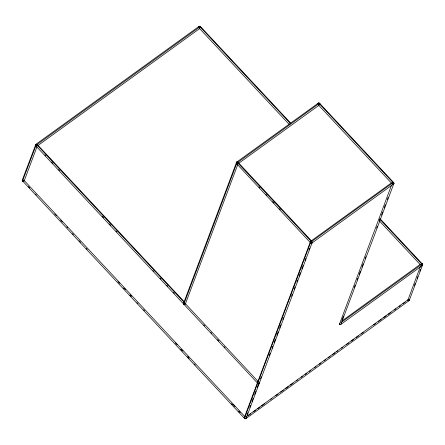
<?xml version="1.0" encoding="UTF-8"?>
<svg xmlns="http://www.w3.org/2000/svg" width="445" height="445" viewBox="0 0 445 445"><rect width="100%" height="100%" fill="white"/><g stroke="black" fill="none" stroke-linecap="round" stroke-linejoin="round"><path stroke-width="0.67" d="M184.236 302.466L36.751 144.675L36.167 144.269L35.45 145.059L37.213 145.387L37.269 144.408L35.811 144.408L22.25 180.181L22.912 180.37L23.296 181.299L22.534 180.915L36.117 145.242L36.167 144.269L36.607 144.224L35.811 144.408L35.45 145.059L35.834 145.988L36.501 146.177L35.811 144.408L198.971 26.433L200.428 26.433L200.812 27.368L200.15 27.178L200.528 26.633L199.766 26.244L198.971 26.433L198.609 27.078L199.327 26.288L200.428 26.433L200.812 27.368M199.327 26.288L200.372 27.412L199.277 27.267L199.327 26.288L200.528 26.633L290.63 123.037M237.814 164.45L185.254 304.291L185.176 303.69L184.458 304.48L183.796 304.291L236.885 163.048L236.94 162.075L237.374 162.03L236.579 162.214L236.223 162.864L236.506 163.593L237.268 163.983L236.579 162.214L318.158 103.223L319.616 103.229L320 104.158L319.616 103.229L318.52 103.084L317.802 103.874L318.158 103.223L318.954 103.04L319.716 103.429L393.697 182.578L393.981 183.312L340.809 324.455L339.351 324.455L391.578 185.059M409.261 299.212L409.55 299.941L409.189 300.592L246.029 418.567L245.234 418.756L244.85 417.822L244.188 417.632L244.572 418.567L246.029 418.567L312.04 242.948L311.5 241.629L236.94 162.075L236.223 162.864L237.986 163.193L238.036 162.214L236.579 162.214L183.774 302.711L183.796 304.291L184.313 304.03L184.458 304.48L183.696 304.091L183.412 303.357L184.13 302.572M257.75 381.86L257.772 383.445M392.935 182.194L393.597 182.378L393.619 183.957L312.04 242.948L311.244 243.131L310.916 241.223L311.5 241.629L312.017 241.368L311.962 242.341L311.244 243.131L310.582 242.948L310.198 242.013L312.401 242.297L311.684 243.087L310.482 242.748L236.506 163.593L237.268 163.983M318.52 103.084L319.566 104.202L318.464 104.063L318.52 103.084L319.716 103.429M245.952 417.966L246.029 418.567L246.391 417.922L245.234 418.756L244.472 418.367L310.482 242.748L311.5 241.629L393.08 182.639L393.597 182.378L393.981 183.312L392.445 183.212L392.496 182.239L393.697 182.578M393.597 182.378L393.619 183.957L392.824 184.147L393.541 183.357L393.08 182.639L319.098 103.49L236.885 163.048M421.977 265.387L422.466 264.085L421.704 263.701L422.366 263.885L422.75 264.82L421.215 264.719L421.265 263.746L422.388 265.47L409.189 300.592L408.393 300.776L409.55 299.941L408.883 299.758M24.091 181.115L37.046 146.639M244.55 416.987L310.315 242.013M247.081 414.584L247.815 412.632M249.773 407.431L250.507 405.478M251.97 401.579L253.194 398.325M254.662 394.42L255.886 391.172M257.349 387.267L258.573 384.013M260.531 378.812L261.265 376.859M269.331 355.394L270.065 353.441M272.023 348.24L272.752 346.288M274.22 342.383L275.444 339.135M276.912 335.23L278.131 331.981M279.599 328.076L280.823 324.822M282.775 319.621L283.51 317.669M291.581 296.203L292.315 294.251M294.267 289.05L295.002 287.097M296.96 281.896L297.694 279.944M299.157 276.039L300.381 272.791M301.849 268.886L303.073 265.632M305.025 260.431L305.76 258.478M308.936 250.023L309.67 248.071M341.866 320.472L343.573 315.922M354.331 287.298L355.066 285.351M357.024 280.144L357.758 278.192M359.221 274.292L360.444 271.038M361.913 267.139L363.137 263.885M365.089 258.679L365.823 256.732M376.581 228.107L377.316 226.16M379.274 220.954L380.002 219.001M381.471 215.102L382.694 211.848M384.163 207.948L385.381 204.694M387.339 199.488L388.073 197.541M420.347 266.566L407.731 300.592M414.395 285.551L415.129 283.599M417.087 278.398L417.822 276.445M419.774 271.244L420.508 269.292M340.453 324.6L339.874 324.194L339.351 324.455L340.809 324.455L422.388 265.47L422.75 264.82L422.366 263.885L340.831 322.731M22.912 180.37L22.534 180.915L244.472 418.367L244.85 417.822M183.796 304.291L183.412 303.357L184.074 303.546L183.696 304.091L184.313 304.03M258.055 382.7L257.677 383.245L258.439 383.629L259.229 383.445L259.591 382.795L259.307 382.06L259.229 383.445L258.439 383.629L259.591 382.795L258.873 383.584M422.088 264.63L422.466 264.085L380.258 218.929M311.684 243.087L312.401 242.297M393.263 184.102L393.981 183.312L393.319 183.123M421.599 265.654L422.311 264.864L422.366 263.885L422.388 265.47L421.599 265.654L422.388 265.47M422.032 265.609L422.75 264.82M36.117 145.242L200.428 26.433M199.277 27.267L199.911 26.694L290.485 123.604M318.464 104.063L319.616 103.229M392.445 183.212L393.08 182.639L392.496 182.239M421.215 264.719L421.849 264.152L379.641 218.996M37.853 145.582L199.888 28.419M238.626 163.387L319.076 105.215M311.122 240.956L391.578 182.784M342.144 320.839L420.347 264.291M246.052 416.843L408.082 299.68M248.555 415.419L250.73 413.844M253.45 411.881L255.625 410.307M257.8 408.733L259.975 407.158M261.604 405.979L264.87 403.621M270.849 399.293L271.94 398.509M275.744 395.755L277.919 394.181M280.639 392.217L283.359 390.248M285.534 388.674L288.254 386.711M290.429 385.136L293.149 383.173M296.415 380.809L297.499 380.024M301.309 377.271L302.394 376.487M305.114 374.518L306.744 373.338M309.464 371.375L310.554 370.585M314.359 367.831L315.989 366.652M319.254 364.294L320.884 363.114M324.149 360.756L325.779 359.577M328.499 357.608L330.129 356.428M332.309 354.854L335.024 352.891M336.659 351.711L337.744 350.921M341.554 348.174L342.639 347.384M346.449 344.63L348.624 343.056M351.344 341.093L353.519 339.518M356.239 337.555L358.414 335.981M361.134 334.011L363.309 332.443M373.639 324.967L375.814 323.398M378.534 321.429L381.254 319.466M383.429 317.891L386.149 315.922M388.324 314.354L391.044 312.384M394.309 310.026L395.939 308.847M399.204 306.488L400.289 305.698M403.009 303.735L405.184 302.161M407.359 300.586L408.449 299.802M37.269 144.408L36.751 144.675L37.213 145.387M22.634 181.115L22.612 179.53L22.968 179.391L22.25 180.181L22.634 181.115L23.151 180.848M238.036 162.214L237.519 162.481L237.986 163.193M244.188 417.632L244.572 418.567L245.089 418.306L245.234 418.756M392.824 184.147L393.619 183.957M408.393 300.776L409.189 300.592L409.111 299.986M35.45 145.059L35.889 145.014M244.572 418.567L245.673 418.712M36.501 146.177L35.739 145.788L257.677 383.245L259.229 383.445L259.157 382.839M23.296 181.299L22.534 180.915L22.25 180.181L22.689 180.136L22.612 179.53M310.866 242.202L312.04 242.948M318.559 105.115L391.589 183.251M199.371 28.319L289 124.216M379.574 221.126L420.358 264.758M238.136 162.414L311.645 241.057M258.94 186.872L259.886 187.885M266.049 194.482L267 195.5M272.69 201.585L274.114 203.109M279.327 208.688L280.278 209.706M37.369 144.608L184.38 301.899M185.181 303.484L258.217 381.621M44.889 154.86L45.841 155.872M51.531 161.963L52.955 163.482M58.645 169.573L59.591 170.585M102.272 216.253L103.696 217.772M109.387 223.863L110.811 225.387M116.023 230.966L116.974 231.979M153.013 270.543L153.964 271.556M160.128 278.153L161.079 279.165M166.769 285.256L167.715 286.269M173.405 292.359L174.357 293.372M203.754 324.833L204.706 325.846M210.869 332.443L211.82 333.455M217.51 339.546L218.934 341.065M224.147 346.649L225.098 347.662M24.024 180.303L245.011 416.743M54.735 213.9L56.526 215.819M60.565 220.142L62.356 222.055M66.839 226.855L67.74 227.812M117.953 281.54L119.75 283.459M124.233 288.254L125.579 289.695M130.507 294.974L131.403 295.931M175.347 342.945L177.138 344.864M181.621 349.659L182.967 351.099M187.901 356.373L188.797 357.335M232.735 404.344L234.977 406.741M239.01 411.063L240.356 412.498M28.369 186.433L29.793 187.951M35.483 194.042L36.429 195.055M72.474 233.619L73.419 234.632M79.11 240.723L80.534 242.241M86.224 248.332L87.175 249.345M123.215 287.909L124.161 288.922M129.851 295.013L131.275 296.531M136.965 302.622L137.917 303.635M143.607 309.726L144.553 310.738M180.598 349.303L182.016 350.821M187.712 356.912L189.131 358.431M194.348 364.016L195.299 365.028M231.339 403.587L232.284 404.605M238.453 411.202L239.399 412.215M236.607 163.793L236.223 162.864L236.657 162.82L236.579 162.214M184.074 303.546L184.458 304.48M198.971 26.433L199.048 27.034M339.635 323.71L339.257 324.255L340.019 324.644L339.635 323.71"/></g></svg>
